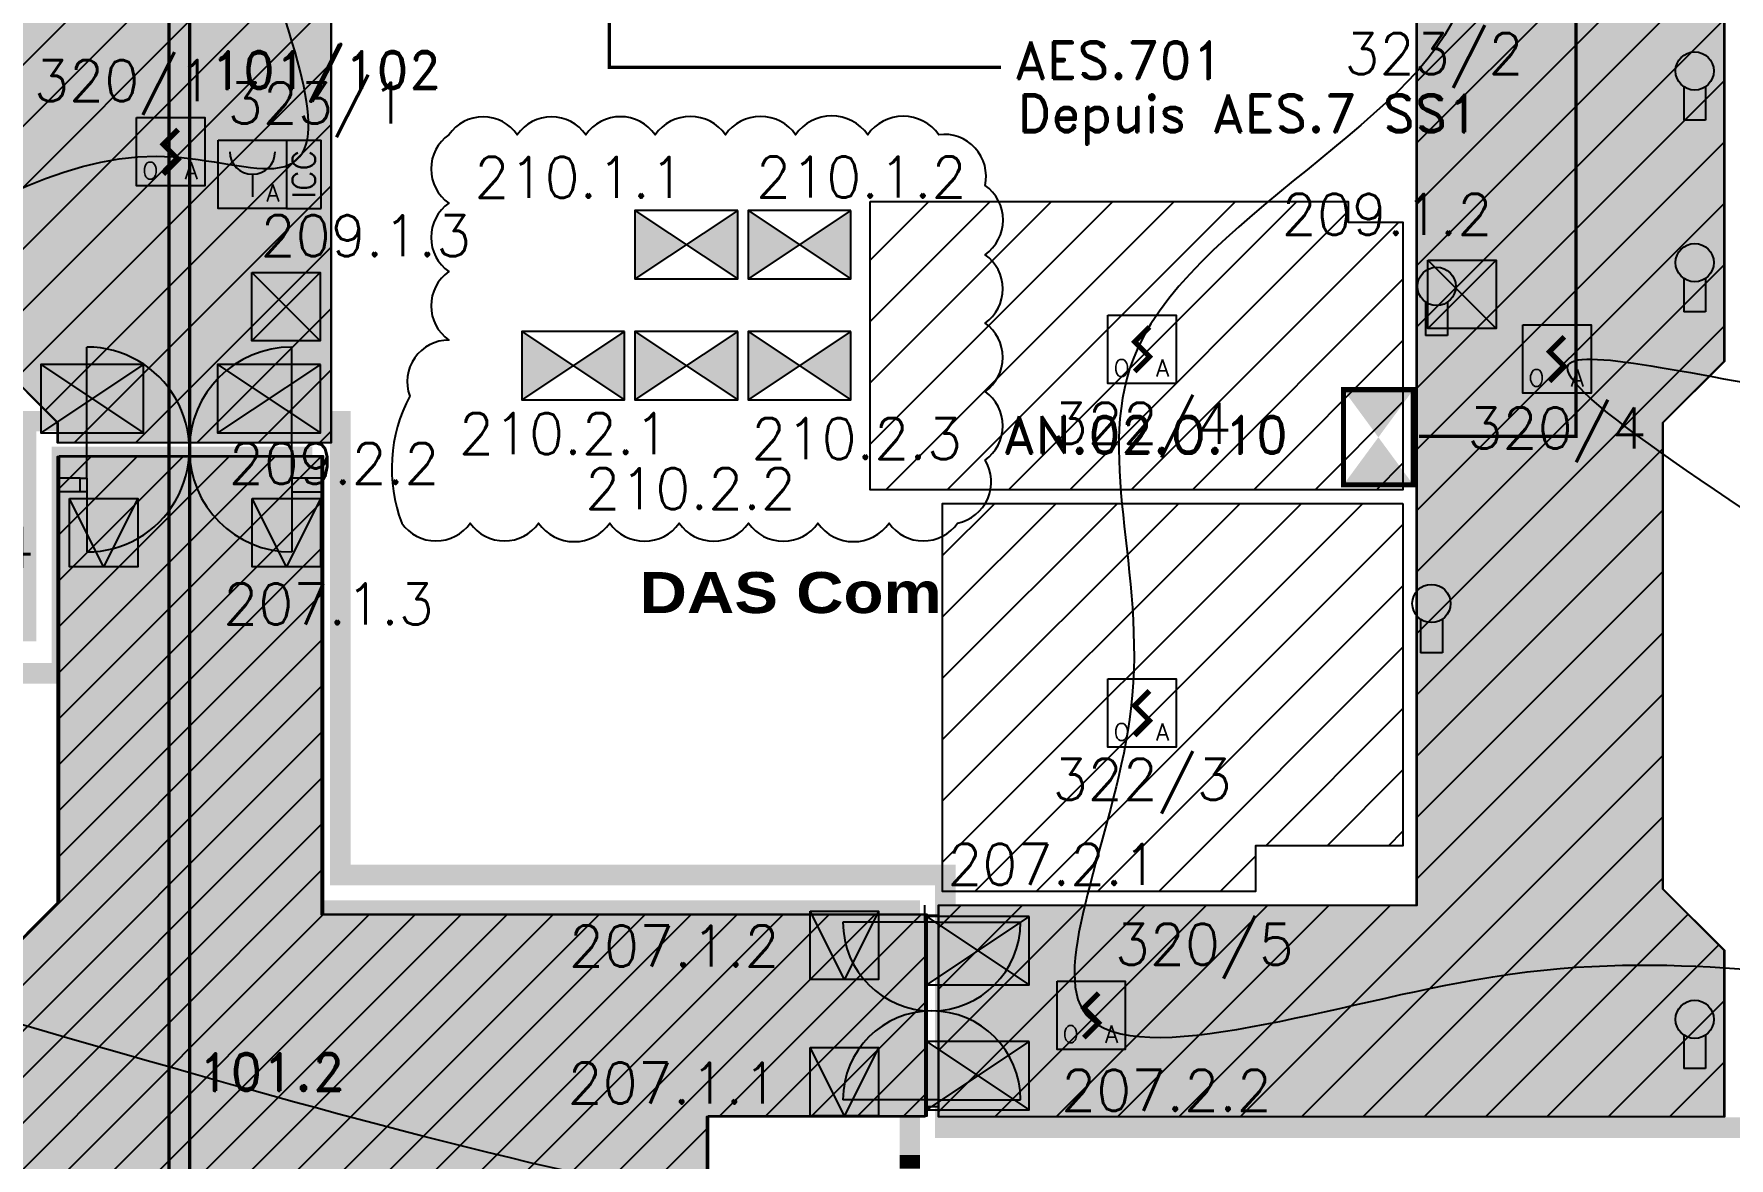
# Model space of a CAD drawing. Header units: millimetres. Extents: x 107 to 210, y 0 to 81.
# Drawn here: x 155.27 to 167.68, y 52.9 to 61.13 of the extents above; entities that cross this region are included whole.
import ezdxf
from ezdxf.enums import TextEntityAlignment as Align

# ---------------------------------------------------------------- set-up
doc = ezdxf.new("R2010")
doc.units = ezdxf.units.MM
doc.linetypes.add('CACHE2', pattern=[4.762499999999999, 3.175, -1.5875])
doc.linetypes.add('SLD', pattern=[0])
for name, color, linetype in [('ATEIS MISE EN SECURITE', 7, 'Continuous'), ('ATEIS ZONES MES', 7, 'Continuous'), ('JCC-ADRESSAGE', 6, 'Continuous'), ('JCC-ALARME GENERALE SELECTIVE', 3, 'Continuous'), ('JCC-CCF', 6, 'Continuous'), ('JCC-DECLENCHEUR MANUEL AVEC ISOLATEUR', 5, 'Continuous'), ('JCC-FILERIE SDI', 6, 'Continuous'), ('JCC-INDICATEUR ACTION', 1, 'Continuous'), ('JCC-OPTIQUE_A', 1, 'Continuous'), ('JCC-VENTOUSE_PCF', 1, 'Continuous'), ('JCC-ZONING ZDA-ZDM', 5, 'Continuous'), ('PORTES', 8, 'Continuous')]:
    doc.layers.add(name, color=color, linetype=linetype)
doc.styles.add('ARIAL', font='')
doc.styles.add('HELVL', font='ROMAND.SHX')
doc.styles.get("Standard").update_dxf_attribs({"font": 'romans.shx'})
doc.styles.add('TEXTE', font='romans.shx')
doc.styles.get('ARIAL').set_extended_font_data('Arial Black')
pattern_1 = [(45, (143.0897827529831, 5.6987882956156), (-0.2245064030267288, 0.2245064030267289), [])]
pattern_2 = [(0, (143.0897827529831, 5.6987882956156), (0.079375, 0.15875), [0, -0.15875])]

# ---------------------------------------------------------------- blocks, each defined once
blk = doc.blocks.new('indicateur action')
at = {"layer": 'JCC-INDICATEUR ACTION'}
blk.add_hatch(color=0, dxfattribs=at).paths.add_polyline_path([(0.8030127013912307, -0.0464669295174307, -0.3153438562594669), (-0.8030127013912235, -0.04646692951743026), (-0.8030127013912236, -2.50000000000001), (0.803012701391231, -2.500000000000011)])
at = {"layer": 'JCC-INDICATEUR ACTION', "color": 0}
for p, q in [((-0.8030127013912235, -0.04646692951742981), (-0.8030127013912237, -2.500000000000011)), ((0.8030127013912306, -0.0464669295174307), (0.8030127013912308, -2.500000000000011)), ((0.8030127013912305, -2.500000000000011), (-0.803012701391224, -2.500000000000011))]:
    blk.add_line(p, q, dxfattribs=at)
blk.add_circle((3.800067569315803e-15, 1.100153974300259), 1.39984602569973, dxfattribs=at)
at = {"layer": 'JCC-ADRESSAGE', "style": 'TEXTE'}
blk.add_attdef('ADRESSE', text='', height=3, dxfattribs=at).set_placement((3.552713678800501e-15, 4.999999999999989), align=Align.MIDDLE)
blk = doc.blocks.new('déclencheur manuel avec isolateur')
at = {"layer": 'JCC-DECLENCHEUR MANUEL AVEC ISOLATEUR', "color": 0}
for p, q in [((2.499999999999996, 2.499999999999996), (5.018215026867448, 2.499999999999996)), ((5.018215026867448, -2.500000000000004), (5.018215026867448, 2.499999999999996)), ((-3.552713678800501e-15, -3.552713678800501e-15), (-3.552713678800501e-15, -1.65819100732848)), ((2.499999999999996, -2.500000000000004), (5.018215026867448, -2.500000000000004))]:
    blk.add_line(p, q, dxfattribs=at)
blk.add_lwpolyline([(-2.500000000000004, 2.499999999999996), (2.499999999999996, 2.499999999999996), (2.499999999999996, -2.500000000000004), (-2.500000000000004, -2.500000000000004)], close=True, dxfattribs=at)
blk.add_arc((-3.552713678800501e-15, 1.658191007328472), 1.658191007328476, 180, 0, dxfattribs=at)
at = {"layer": 'JCC-ADRESSAGE', "style": 'TEXTE'}
blk.add_attdef('ADRESSE', text='', height=3, dxfattribs=at).set_placement((-3.552713678800501e-15, 4.999999999999996), align=Align.MIDDLE)
at = {"layer": 'JCC-DECLENCHEUR MANUEL AVEC ISOLATEUR', "color": 0}
blk.add_text('ICC', height=1.6683162539904, rotation=90, dxfattribs=at).set_placement((3.759107513433722, -3.552713678800501e-15), align=Align.MIDDLE_CENTER)
blk.add_text('A', height=1.25, dxfattribs=at).set_placement((1.499999999999996, -2.000000000000004), align=Align.CENTER)
blk = doc.blocks.new('alarme générale selective')
at = {"layer": 'JCC-ALARME GENERALE SELECTIVE', "color": 0}
for p, q in [((2.499999999999996, -2.500000000000004), (-2.500000000000004, 2.499999999999996)), ((-2.500000000000004, -2.500000000000004), (2.499999999999996, 2.499999999999996))]:
    blk.add_line(p, q, dxfattribs=at)
blk.add_lwpolyline([(-2.500000000000004, 2.499999999999996), (2.499999999999996, 2.499999999999996), (2.499999999999996, -2.500000000000004), (-2.500000000000004, -2.500000000000004)], close=True, dxfattribs=at)
at = {"layer": 'JCC-ADRESSAGE', "style": 'TEXTE'}
blk.add_attdef('ADRESSE', text='', height=3, dxfattribs=at).set_placement((-3.552713678800501e-15, 4.999999999999996), align=Align.MIDDLE)
blk = doc.blocks.new('optique_a')
at = {"layer": 'JCC-OPTIQUE_A', "color": 0}
blk.add_lwpolyline([(-2.500000000000004, 2.499999999999996), (2.499999999999996, 2.499999999999996), (2.499999999999996, -2.500000000000004), (-2.500000000000004, -2.500000000000004)], close=True, dxfattribs=at)
at = {"layer": 'JCC-OPTIQUE_A', "color": 0, "const_width": 0.3847028156401553}
blk.add_lwpolyline([(0.5440519393614025, 1.632155818084282), (-0.5440519393614309, 0.5440519393614258), (0.5440519393614238, -0.5440519393614325), (-0.5440519393614309, -1.632155818084268)], dxfattribs=at)
at = {"layer": 'JCC-ADRESSAGE', "style": 'TEXTE'}
blk.add_attdef('ADRESSE', text='', height=3, dxfattribs=at).set_placement((-3.552713678800501e-15, 4.999999999999996), align=Align.MIDDLE)
at = {"layer": 'JCC-OPTIQUE_A', "color": 0}
for s, p in [('O', (-1.500000000000004, -2.000000000000004)), ('A', (1.499999999999996, -2.000000000000004))]:
    blk.add_text(s, height=1.25, dxfattribs=at).set_placement(p, align=Align.CENTER)
blk = doc.blocks.new('ventouse PCF')
at = {"layer": 'JCC-VENTOUSE_PCF'}
blk.add_hatch(color=0, dxfattribs=at).paths.add_polyline_path([(-3.532460271756277e-15, -2.500000000000004), (2.499999999999996, 2.499999999999996), (-2.500000000000004, 2.499999999999996)])
at = {"layer": 'JCC-VENTOUSE_PCF', "color": 0}
for p, q in [((-3.552713678800501e-15, -2.500000000000004), (-2.500000000000004, 2.499999999999996)), ((2.499999999999996, 2.499999999999996), (-3.552713678800501e-15, -2.500000000000004))]:
    blk.add_line(p, q, dxfattribs=at)
blk.add_lwpolyline([(-2.500000000000004, 2.499999999999996), (2.499999999999996, 2.499999999999996), (2.499999999999996, -2.500000000000004), (-2.500000000000004, -2.500000000000004)], close=True, dxfattribs=at)
at = {"layer": 'JCC-ADRESSAGE', "style": 'TEXTE'}
blk.add_attdef('ADRESSE', text='', height=3, dxfattribs=at).set_placement((-3.552713678800501e-15, 4.999999999999996), align=Align.MIDDLE)
blk = doc.blocks.new('clapet coupe feu_Réarm élect')
at = {"layer": 'JCC-CCF'}
h = blk.add_hatch(color=0, dxfattribs=at)
h.paths.add_polyline_path([(-3.762705020045077, 2.499999999999997), (-3.762705020045077, -2.500000000000003), (-3.552713678800501e-15, -2.664528384765027e-15)])
h.paths.add_polyline_path([(3.76270502004507, 2.499999999999997), (-3.552713678800501e-15, -2.664528384765027e-15), (3.76270502004507, -2.500000000000002)])
at = {"layer": 'JCC-CCF', "color": 0}
for p, q in [((3.76270502004507, 2.499999999999997), (-3.762705020045077, -2.500000000000003)), ((-3.762705020045077, 2.499999999999997), (3.76270502004507, -2.500000000000003))]:
    blk.add_line(p, q, dxfattribs=at)
blk.add_lwpolyline([(3.76270502004507, 2.499999999999997), (-3.762705020045077, 2.499999999999997), (-3.762705020045077, -2.500000000000003), (3.76270502004507, -2.500000000000003)], close=True, dxfattribs=at)
at = {"layer": 'JCC-ADRESSAGE', "style": 'TEXTE'}
blk.add_attdef('ADRESSE', text='', height=3, dxfattribs=at).set_placement((-3.552713678800501e-15, 4.999999999999996), align=Align.MIDDLE)
blk = doc.blocks.new("VOLETS D'AMENEE D'AIR DESENFUMAGE")
at = {"color": 3, "linetype": 'SLD', "const_width": 0.3729532922600144}
blk.add_lwpolyline([(0, 5.124033840068677), (0, 0), (6.972968962860435, 0), (6.972968962860435, 5.124033840068677)], close=True, dxfattribs=at)
at = {"color": 3, "linetype": 'SLD'}
blk.add_solid([(1.13686837721616e-13, 5.124033840068577), (1.13686837721616e-13, 0), (6.972968962860975, 0), (6.972968962860975, 5.124033840068577)], dxfattribs=at)

msp = doc.modelspace()

# ---------------------------------------------------------------- hatches: boundary and pattern name
at = {"layer": 'ATEIS ZONES MES'}
h = msp.add_hatch(dxfattribs=at)
h.set_pattern_fill('DOTS', color=5, scale=0.1, style=0)
h.set_pattern_definition(pattern_2)
edge = h.paths.add_edge_path()
edge.add_line((167.6293019678575, 72.18225126282603), (167.6293214431465, 70.84881273851586))
edge.add_line((167.6293214431465, 70.84881273851586), (167.598997744981, 70.84881229561562))
edge.add_line((167.598997744981, 70.84881229561562), (167.1990029671635, 70.44881129561561))
edge.add_line((167.1990029671635, 70.44881129561561), (167.1990029671636, 69.97907529561563))
edge.add_line((167.1990029671636, 69.97907529561563), (167.1990029671635, 68.91832672706973))
edge.add_line((167.1990029671635, 68.91832672706973), (167.5506351678989, 68.56668852633426))
edge.add_line((167.5506351678989, 68.56668852633426), (167.6490039671635, 68.56668852633426))
edge.add_line((167.6490039671635, 68.56668852633426), (167.6490039671635, 65.83092606489693))
edge.add_line((167.6490039671635, 65.83092606489693), (167.5506351678989, 65.83092606489693))
edge.add_line((167.5506351678989, 65.83092606489693), (167.1876291209128, 65.47315430230299))
edge.add_line((167.1876291209128, 65.47315430230299), (167.1928695007151, 64.32904129561561))
edge.add_line((167.1928695007151, 64.32904129561561), (167.1928695007151, 61.79933229561559))
edge.add_line((167.1928695007151, 61.79933229561559), (167.6428705007151, 61.3490952956156))
edge.add_line((167.6428705007151, 61.3490952956156), (167.642870500716, 58.72898986416149))
edge.add_line((167.642870500716, 58.72898986416149), (167.1928695007151, 58.27898986416149))
edge.add_line((167.1928695007151, 58.27898986416149), (167.1928695007151, 54.86855772706971))
edge.add_line((167.1928695007151, 54.86855772706971), (167.6428705007151, 54.4185837270697))
edge.add_line((167.6428705007151, 54.4185837270697), (167.6428705007154, 53.19879629561559))
edge.add_line((167.6428705007154, 53.19879629561559), (161.8928585007151, 53.19879629561559))
edge.add_line((161.8928585007151, 53.19879629561559), (161.8928585007151, 54.74877629561561))
edge.add_line((161.8928585007151, 54.74877629561561), (165.3928305007151, 54.74877629561563))
edge.add_line((165.3928305007151, 54.74877629561563), (165.3931315007151, 57.46679729561561))
edge.add_line((165.3931315007151, 57.46679729561561), (165.3928305007151, 60.16141070751237))
edge.add_line((165.3928305007151, 60.16141070751237), (165.3931315007151, 67.4487732956156))
edge.add_line((165.3931315007151, 67.4487732956156), (157.4431515007151, 67.4487732956156))
edge.add_line((157.4431515007151, 67.4487732956156), (157.4431535007151, 60.3487742956156))
edge.add_line((157.4431535007151, 60.3487742956156), (157.4431535007151, 58.13359565188933))
edge.add_line((157.4431535007151, 58.13359565188933), (157.1576889318841, 58.13359565188933))
edge.add_line((157.1576889318841, 58.13359565188933), (155.5255102163, 58.13359565188932))
edge.add_line((155.5255102163, 58.13359565188932), (155.4933285007151, 58.13359565188932))
edge.add_line((155.4933285007151, 58.13359565188932), (155.4433315007151, 58.13359565188932))
edge.add_line((155.4433315007151, 58.13359565188932), (155.4432626882786, 58.27892167644509))
edge.add_line((155.4432626882786, 58.27892167644509), (154.9933305007151, 58.7288528641615))
edge.add_line((154.9933305007151, 58.7288528641615), (154.9934676608693, 61.26885571966304))
edge.add_line((154.9934676608693, 61.26885571966304), (155.4433315007151, 61.7188567270697))
edge.add_line((155.4433315007151, 61.7188567270697), (155.4433315007151, 65.37904486416149))
edge.add_line((155.4433315007151, 65.37904486416149), (154.9933305007151, 65.82904586416149))
edge.add_line((154.9933305007151, 65.82904586416149), (154.9933305007151, 67.24880629561561))
edge.add_line((154.9933305007151, 67.24880629561561), (151.5931475007151, 67.2488062956156))
edge.add_line((151.5931475007151, 67.2488062956156), (151.5931475007151, 67.2988062956156))
edge.add_line((151.5931475007151, 67.2988062956156), (151.4431475007151, 67.2988057956156))
edge.add_line((151.4431475007151, 67.2988057956156), (151.4431475007151, 68.9487962956156))
edge.add_line((151.4431475007151, 68.9487962956156), (151.5931475007151, 68.9487962956156))
edge.add_line((151.5931475007151, 68.9487962956156), (151.5931475007151, 69.1987962956156))
edge.add_line((151.5931475007151, 69.1987962956156), (152.6942710456305, 69.19879629561561))
edge.add_line((152.6942710456305, 69.19879629561561), (152.9597064371281, 69.46422755815499))
edge.add_line((152.9597064371281, 69.46422755815499), (152.9596974342522, 69.635228762064))
edge.add_line((152.9596974342522, 69.635228762064), (154.2931440624956, 69.635228762064))
edge.add_line((154.2931440624956, 69.635228762064), (154.2931440624956, 69.59879562268854))
edge.add_line((154.2931440624956, 69.59879562268854), (154.6931505007151, 69.1987962956156))
edge.add_line((154.6931505007151, 69.1987962956156), (156.26456248385, 69.19879629561561))
edge.add_line((156.26456248385, 69.19879629561561), (156.5299978753476, 69.46422755815499))
edge.add_line((156.5299978753476, 69.46422755815499), (156.5299969717241, 69.63462676206402))
edge.add_line((156.5299969717241, 69.63462676206402), (159.3565920280334, 69.63461179911923))
edge.add_line((159.3565920280334, 69.63461179911923), (159.3565911260825, 69.46422755815499))
edge.add_line((159.3565911260825, 69.46422755815499), (159.6220265175802, 69.1987962956156))
edge.add_line((159.6220265175802, 69.1987962956156), (163.46426148385, 69.1987962956156))
edge.add_line((163.46426148385, 69.1987962956156), (163.7296968753477, 69.46422755815499))
edge.add_line((163.7296968753477, 69.46422755815499), (163.7296968753477, 69.63462676206402))
edge.add_line((163.7296968753477, 69.63462676206402), (165.2431394979861, 69.63461361474498))
edge.add_line((165.2431394979861, 69.63461361474498), (165.2431394979861, 73.5488092956156))
edge.add_line((165.2431394979861, 73.5488092956156), (165.2931685007151, 73.5488092956156))
edge.add_line((165.2931685007151, 73.5488092956156), (165.2931725007151, 73.6988112956156))
edge.add_line((165.2931725007151, 73.6988112956156), (166.9431665007151, 73.6988112956156))
edge.add_line((166.9431665007151, 73.6988112956156), (166.9431665007151, 73.5488092956156))
edge.add_line((166.9431665007151, 73.5488092956156), (167.1931705007151, 73.5488092956156))
edge.add_line((167.1931705007151, 73.5488092956156), (167.1931705007151, 72.44768575070019))
edge.add_line((167.1931705007151, 72.44768575070019), (167.4586017632545, 72.18225035920253))
edge.add_line((167.4586017632545, 72.18225035920253), (167.6293019678707, 72.1822503592025))
h = msp.add_hatch(dxfattribs=at)
h.set_pattern_fill('DOTS', color=5, scale=0.1, style=0)
h.set_pattern_definition(pattern_2)
h.paths.add_polyline_path([(158.2040822387001, 48.08693023134605), (158.2040822387001, 31.25260723134591), (160.2040822387004, 31.25260723134603), (160.2040822387001, 32.47234066280015), (159.7540812387001, 32.92234166280015), (159.7540812387001, 36.68280579989192), (160.204082238701, 37.13280679989193), (160.2040822387001, 39.67240966280017), (159.7540812387001, 40.12234166280017), (159.7540812387001, 43.88284879989193), (160.2040822387002, 44.33284979989193), (160.2040822387001, 46.87241066280017), (159.7540812387001, 47.32238466280017), (159.7540812387001, 51.08250979989194), (160.2040822387007, 51.53251079989193), (160.2040822387001, 53.20227223134605), (161.8041092387007, 53.20227223134605), (161.8041092387007, 54.68225223134606), (157.3841065099362, 54.68225223134606), (157.3841065099362, 58.03707158761986), (155.4542812387001, 58.03707158761986), (155.4542812387001, 54.77200766280015), (155.0042802387001, 54.32203366280015), (155.0042802387001, 52.70227223134605), (150.2740822387001, 52.70226823134605), (150.2740822387001, 52.82727223134605), (148.4792802387001, 52.82727223134605), (148.4791392387001, 51.48250779989192), (148.9291402387001, 51.03250679989192), (148.9291402387001, 47.32236966280018), (148.4791392387001, 46.87239566280019), (148.4791392387001, 44.33263179989194), (148.9291402387001, 43.88263079989193), (148.9291402387001, 40.12239166280018), (148.4791392387001, 39.67241666280018), (148.4791392387001, 37.13287179989193), (148.9291402387001, 36.68287079989193), (148.9291402387001, 32.92239466280014), (148.4791392386998, 32.47239366280014), (148.4791392387001, 31.25263323134617), (148.7640832387001, 31.25263323134615), (148.7640832387001, 30.63279138341917), (150.5040832387001, 30.63279138341917), (150.5040832387001, 31.50227723134605), (151.6037162387001, 31.50227723134605), (151.6037162387001, 33.10251923134605), (150.5040802387001, 33.10251923134605), (150.5040802387001, 50.82161423134605), (151.6640802387001, 50.82161423134605), (151.6640802387001, 50.22161623134606), (150.6040792387001, 50.22161623134605), (150.6040792387001, 48.08693023134605)])
at = {"layer": 'JCC-ZONING ZDA-ZDM'}
h = msp.add_hatch(dxfattribs=at)
h.set_pattern_fill('ANSI31', color=6, scale=0.1, style=0)
h.set_pattern_definition(pattern_1)
edge = h.paths.add_edge_path()
edge.add_line((167.6259452201255, 72.18225126282603), (167.6259646954146, 70.84881273851586))
edge.add_line((167.6259646954146, 70.84881273851586), (167.5956409972491, 70.84881229561562))
edge.add_line((167.5956409972491, 70.84881229561562), (167.1956462194315, 70.44881129561561))
edge.add_line((167.1956462194315, 70.44881129561561), (167.1956462194316, 69.97907529561563))
edge.add_line((167.1956462194316, 69.97907529561563), (167.1956462194315, 68.91832672706973))
edge.add_line((167.1956462194315, 68.91832672706973), (167.5472784201669, 68.56668852633426))
edge.add_line((167.5472784201669, 68.56668852633426), (167.6456472194315, 68.56668852633426))
edge.add_line((167.6456472194315, 68.56668852633426), (167.6456472194315, 65.83092606489693))
edge.add_line((167.6456472194315, 65.83092606489693), (167.5472784201669, 65.83092606489693))
edge.add_line((167.5472784201669, 65.83092606489693), (167.1842723731809, 65.47315430230299))
edge.add_line((167.1842723731809, 65.47315430230299), (167.1895127529831, 64.32904129561561))
edge.add_line((167.1895127529831, 64.32904129561561), (167.1895127529831, 61.79933229561559))
edge.add_line((167.1895127529831, 61.79933229561559), (167.6395137529831, 61.3490952956156))
edge.add_line((167.6395137529831, 61.3490952956156), (167.6395137529841, 58.72898986416149))
edge.add_line((167.6395137529841, 58.72898986416149), (167.1895127529831, 58.27898986416149))
edge.add_line((167.1895127529831, 58.27898986416149), (167.1895127529831, 54.86855772706971))
edge.add_line((167.1895127529831, 54.86855772706971), (167.6395137529831, 54.4185837270697))
edge.add_line((167.6395137529831, 54.4185837270697), (167.6395137529834, 53.19879629561559))
edge.add_line((167.6395137529834, 53.19879629561559), (161.8895017529831, 53.19879629561559))
edge.add_line((161.8895017529831, 53.19879629561559), (161.8895017529831, 54.74877629561561))
edge.add_line((161.8895017529831, 54.74877629561561), (165.3894737529831, 54.74877629561563))
edge.add_line((165.3894737529831, 54.74877629561563), (165.3897747529831, 57.46679729561561))
edge.add_line((165.3897747529831, 57.46679729561561), (165.3894737529831, 60.16141070751237))
edge.add_line((165.3894737529831, 60.16141070751237), (165.3897747529831, 67.4487732956156))
edge.add_line((165.3897747529831, 67.4487732956156), (157.4397947529831, 67.4487732956156))
edge.add_line((157.4397947529831, 67.4487732956156), (157.4397967529831, 60.3487742956156))
edge.add_line((157.4397967529831, 60.3487742956156), (157.4397967529831, 58.13359565188933))
edge.add_line((157.4397967529831, 58.13359565188933), (157.1543321841522, 58.13359565188933))
edge.add_line((157.1543321841522, 58.13359565188933), (155.522153468568, 58.13359565188932))
edge.add_line((155.522153468568, 58.13359565188932), (155.4899717529831, 58.13359565188932))
edge.add_line((155.4899717529831, 58.13359565188932), (155.4399747529831, 58.13359565188932))
edge.add_line((155.4399747529831, 58.13359565188932), (155.4399059405466, 58.27892167644509))
edge.add_line((155.4399059405466, 58.27892167644509), (154.9899737529831, 58.7288528641615))
edge.add_line((154.9899737529831, 58.7288528641615), (154.9901109131374, 61.26885571966304))
edge.add_line((154.9901109131374, 61.26885571966304), (155.4399747529831, 61.7188567270697))
edge.add_line((155.4399747529831, 61.7188567270697), (155.4399747529831, 65.37904486416149))
edge.add_line((155.4399747529831, 65.37904486416149), (154.9899737529831, 65.82904586416149))
edge.add_line((154.9899737529831, 65.82904586416149), (154.9899737529831, 67.24880629561561))
edge.add_line((154.9899737529831, 67.24880629561561), (151.5897907529831, 67.2488062956156))
edge.add_line((151.5897907529831, 67.2488062956156), (151.5897907529831, 67.2988062956156))
edge.add_line((151.5897907529831, 67.2988062956156), (151.4397907529831, 67.2988057956156))
edge.add_line((151.4397907529831, 67.2988057956156), (151.4397907529831, 68.9487962956156))
edge.add_line((151.4397907529831, 68.9487962956156), (151.5897907529831, 68.9487962956156))
edge.add_line((151.5897907529831, 68.9487962956156), (151.5897907529831, 69.1987962956156))
edge.add_line((151.5897907529831, 69.1987962956156), (152.6909142978985, 69.19879629561561))
edge.add_line((152.6909142978985, 69.19879629561561), (152.9563496893962, 69.46422755815499))
edge.add_line((152.9563496893962, 69.46422755815499), (152.9563406865202, 69.635228762064))
edge.add_line((152.9563406865202, 69.635228762064), (154.2897873147636, 69.635228762064))
edge.add_line((154.2897873147636, 69.635228762064), (154.2897873147636, 69.59879562268854))
edge.add_line((154.2897873147636, 69.59879562268854), (154.6897937529831, 69.1987962956156))
edge.add_line((154.6897937529831, 69.1987962956156), (156.261205736118, 69.19879629561561))
edge.add_line((156.261205736118, 69.19879629561561), (156.5266411276157, 69.46422755815499))
edge.add_line((156.5266411276157, 69.46422755815499), (156.5266402239922, 69.63462676206402))
edge.add_line((156.5266402239922, 69.63462676206402), (159.3532352803015, 69.63461179911923))
edge.add_line((159.3532352803015, 69.63461179911923), (159.3532343783506, 69.46422755815499))
edge.add_line((159.3532343783506, 69.46422755815499), (159.6186697698483, 69.1987962956156))
edge.add_line((159.6186697698483, 69.1987962956156), (163.460904736118, 69.1987962956156))
edge.add_line((163.460904736118, 69.1987962956156), (163.7263401276157, 69.46422755815499))
edge.add_line((163.7263401276157, 69.46422755815499), (163.7263401276157, 69.63462676206402))
edge.add_line((163.7263401276157, 69.63462676206402), (165.2397827502541, 69.63461361474498))
edge.add_line((165.2397827502541, 69.63461361474498), (165.2397827502541, 73.5488092956156))
edge.add_line((165.2397827502541, 73.5488092956156), (165.2898117529831, 73.5488092956156))
edge.add_line((165.2898117529831, 73.5488092956156), (165.2898157529831, 73.6988112956156))
edge.add_line((165.2898157529831, 73.6988112956156), (166.9398097529831, 73.6988112956156))
edge.add_line((166.9398097529831, 73.6988112956156), (166.9398097529831, 73.5488092956156))
edge.add_line((166.9398097529831, 73.5488092956156), (167.1898137529831, 73.5488092956156))
edge.add_line((167.1898137529831, 73.5488092956156), (167.1898137529831, 72.44768575070019))
edge.add_line((167.1898137529831, 72.44768575070019), (167.4552450155225, 72.18225035920253))
edge.add_line((167.4552450155225, 72.18225035920253), (167.6259452201387, 72.1822503592025))
h = msp.add_hatch(dxfattribs=at)
h.set_pattern_fill('ANSI31', color=3, scale=0.1, style=0)
h.set_pattern_definition(pattern_1)
h.paths.add_polyline_path([(161.3898027529831, 59.89881229561563), (164.8897857529831, 59.89881229561563), (164.8897857529831, 59.74877629561563), (165.2897737529831, 59.74877629561563), (165.2897737529831, 57.7887392956156), (161.3898027529831, 57.7887392956156)])
h = msp.add_hatch(dxfattribs=at)
h.set_pattern_fill('ANSI31', color=56, scale=0.075, style=0)
h.set_pattern_definition([(45, (143.0897827529831, 5.6987882956156), (-0.1683798022700466, 0.1683798022700466), [])])
h.paths.add_polyline_path([(158.1897757529831, 48.0834542956156), (158.1897757529831, 31.24913129561546), (160.1897757529835, 31.24913129561558), (160.1897757529831, 32.4688647270697), (159.7397747529831, 32.9188657270697), (159.7397747529831, 36.67932986416147), (160.189775752984, 37.12933086416148), (160.1897757529831, 39.66893372706972), (159.7397747529831, 40.11886572706972), (159.7397747529831, 43.87937286416148), (160.1897757529832, 44.32937386416148), (160.1897757529831, 46.86893472706972), (159.7397747529831, 47.31890872706972), (159.7397747529831, 51.0790338641615), (160.1897757529837, 51.52903486416148), (160.1897757529831, 53.1987962956156), (161.7898027529837, 53.1987962956156), (161.7898027529837, 54.67877629561561), (157.3698000242192, 54.67877629561561), (157.3698000242192, 58.03359565188941), (155.4399747529831, 58.03359565188941), (155.4399747529831, 54.7685317270697), (154.9899737529831, 54.3185577270697), (154.9899737529831, 52.6987962956156), (150.2597757529831, 52.6987922956156), (150.2597757529831, 52.8237962956156), (148.4649737529831, 52.8237962956156), (148.4648327529831, 51.47903186416147), (148.9148337529831, 51.02903086416147), (148.9148337529831, 47.31889372706974), (148.4648327529831, 46.86891972706974), (148.4648327529831, 44.32915586416149), (148.9148337529831, 43.87915486416149), (148.9148337529831, 40.11891572706973), (148.4648327529831, 39.66894072706973), (148.4648327529831, 37.12939586416148), (148.9148337529831, 36.67939486416148), (148.9148337529831, 32.91891872706969), (148.4648327529828, 32.46891772706969), (148.4648327529831, 31.24915729561572), (148.7497767529831, 31.2491572956157), (148.7497767529831, 30.62931544768873), (150.4897767529831, 30.62931544768873), (150.4897767529831, 31.4988012956156), (151.5894097529831, 31.4988012956156), (151.5894097529831, 33.0990432956156), (150.4897737529831, 33.0990432956156), (150.4897737529831, 50.8181382956156), (151.6497737529831, 50.8181382956156), (151.6497737529831, 50.21814029561561), (150.5897727529831, 50.2181402956156), (150.5897727529831, 48.0834542956156)])
h = msp.add_hatch(dxfattribs=at)
h.set_pattern_fill('ANSI31', color=3, scale=0.1, style=0)
h.set_pattern_definition(pattern_1)
edge = h.paths.add_edge_path()
edge.add_line((165.2897737529831, 57.68874429561559), (165.2897737529831, 55.18260629561563))
edge.add_line((165.2897737529831, 55.18260629561563), (164.2102547529831, 55.18260629561563))
edge.add_line((164.2102547529831, 55.18260629561563), (164.2102547529831, 54.8487742956156))
edge.add_line((164.2102547529831, 54.8487742956156), (161.9198027529831, 54.84877429561563))
edge.add_line((161.9198027529831, 54.84877429561563), (161.9198027529831, 57.6887742956156))
edge.add_line((161.9198027529831, 57.6887742956156), (165.2897737529831, 57.6887742956156))

# ---------------------------------------------------------------- linework, layer by layer
at = {"layer": 'ATEIS MISE EN SECURITE', "color": 3, "const_width": 0.025}
for points in [[(164.7338921195641, 67.44426557170044), (164.7338921195641, 68.27285686049689), (166.5563819348153, 68.27285686049689), (166.5563819348153, 58.18047698123112), (165.4063112869907, 58.18047698123112)], [(156.8857634622048, 61.40911335589632), (156.4065401826385, 61.40911335589632), (156.4065401826385, 50.37485461576495), (159.3802030821394, 50.37485461576495), (159.3802030821394, 37.65722885478928), (158.1883147392112, 37.65722885478928)]]:
    msp.add_lwpolyline(points, dxfattribs=at)
at = {"layer": 'ATEIS MISE EN SECURITE', "color": 6, "const_width": 0.025}
msp.add_lwpolyline([(152.4597784558348, 52.23758425913996), (152.4597784558348, 51.63199357453433), (156.2552264680053, 51.63199357453433), (156.2552264680053, 67.92424272309859)], dxfattribs=at)
at = {"layer": 'ATEIS MISE EN SECURITE', "color": 5, "linetype": 'CACHE2', "ltscale": 0.1, "const_width": 0.025}
msp.add_lwpolyline([(157.4657931894812, 61.30398152096504), (159.479507128858, 61.30398152096504), (159.479507128858, 60.8817704376429), (162.3472512086387, 60.8817704376429)], dxfattribs=at)
at = {"layer": 'ATEIS ZONES MES', "color": 5}
for points in [[(157.4431515007151, 67.4487732956156), (157.4431535007151, 60.3487742956156), (157.4431535007151, 58.13359565188933), (157.1576889318841, 58.13359565188933), (155.5255102163, 58.13359565188932), (155.4933285007151, 58.13359565188932), (155.4433315007151, 58.13359565188932), (155.4432626882786, 58.27892167644509), (154.9933305007151, 58.7288528641615)], [(167.6428705007151, 61.3490952956156), (167.642870500716, 58.72898986416149), (167.1928695007151, 58.27898986416149), (167.1928695007151, 54.86855772706971), (167.6428705007151, 54.4185837270697), (167.6428705007154, 53.19879629561559), (161.8928585007151, 53.19879629561559), (161.8928585007151, 54.74877629561561), (165.3928305007151, 54.74877629561563), (165.3931315007151, 57.46679729561561), (165.3928305007151, 60.16141070751237), (165.3931315007151, 67.4487732956156)], [(155.0042802387001, 52.70227223134605), (155.0042802387001, 54.32203366280015), (155.4542812387001, 54.77200766280015), (155.4542812387001, 58.03707158761986), (157.3841065099362, 58.03707158761986), (157.3841065099362, 54.68225223134606), (161.8041092387007, 54.68225223134606), (161.8041092387007, 53.20227223134605), (160.2040822387001, 53.20227223134605), (160.2040822387007, 51.53251079989193)]]:
    msp.add_lwpolyline(points, dxfattribs=at)
at = {"layer": 'JCC-CCF'}
msp.add_lwpolyline([(157.9594662705891, 57.54468926721114, 0.52056705), (158.4607677197037, 57.54468926721114, 0.52056705), (158.962068696409, 57.54468926721114, 0.52056705), (159.4829009658915, 57.54468926721114, 0.52056705), (159.9907126884621, 57.54468926721114, 0.52056705), (160.4985244110327, 57.54468926721114, 0.52056705), (161.0063361336034, 57.54468926721114, 0.52056705), (161.5271684030859, 57.54468926721114, 0.52056705), (162.0284693797912, 57.54468926721114, 0.52056705), (162.2302921086101, 58.00668786813561, 0.52056705), (162.2302921086101, 58.50772838473963, 0.52056705), (162.2302921086101, 59.00876914122516, 0.52056705), (162.2302921086101, 59.50980965782918, 0.52056705), (162.2302921086101, 60.01735744024155, 0.52056705), (161.8917512751693, 60.38825767819019, 0.52056705), (161.3709185332774, 60.38825767819019, 0.52056705), (160.8435759903389, 60.38825767819019, 0.52056705), (160.3292539943124, 60.38825767819019, 0.52056705), (159.8149319982858, 60.38825767819019, 0.52056705), (159.3071202757152, 60.38825767819019, 0.52056705), (158.8058188266005, 60.38825767819019, 0.52056705), (158.3045178498952, 60.38825767819019, 0.52056705), (158.3045178498952, 59.88721692170466, 0.52056705), (158.3045178498952, 59.38617640510064, 0.52056705), (158.3045178498952, 58.8851356486151, 0.52056705), (158.0180601489208, 58.4751932551054, 0.2156881059373018)], format="xyb", close=True, dxfattribs=at)
at = {"layer": 'JCC-FILERIE SDI', "color": 4, "start_tangent": (0, -1), "end_tangent": (1, 0)}
msp.add_spline([(164.1604715658215, 66.43644815492937), (163.9837724723471, 64.6485151932985), (165.7507650369383, 61.53618734946573), (163.3427233285822, 58.81541735075024), (163.2985483514827, 56.18870103668682), (162.9451497570721, 53.98137629934607), (165.8165130819946, 54.20210881287758), (169.4609354501949, 54.18003556152443), (171.2058407299672, 54.44491457776225), (166.5012225785351, 58.70505109398449), (171.1837534451483, 58.61675808857188), (171.2058407299672, 61.42006061244772), (171.1840235923588, 65.6620566602007), (171.0735867608028, 68.6640182472677), (166.456303168625, 68.69282124549056), (171.1830086048759, 72.35698017416492), (169.5706278489403, 72.8205184525811), (163.4965907044272, 72.84259170393425), (159.8079933591274, 72.77637194987479), (156.5149665028546, 72.84480722734192), (156.4266165486555, 68.2094252391289), (152.5392328250626, 72.84480722734192), (152.7601068956365, 65.91380749637554), (152.8481720339983, 61.3118818218954), (152.7598224872611, 58.77345831425739), (156.1612835000686, 60.23029270457818), (157.0226924975454, 60.14199969916558), (156.8459929966091, 64.27382330367885), (158.7234228002182, 65.6202914372339), (157.2214792833004, 66.81224661232969), (157.4202656615936, 68.04834848911895), (160.2916289865161, 66.96675937180174), (160.9984261753374, 67.18749188533326)], degree=3, dxfattribs=at)
at = {"layer": 'JCC-FILERIE SDI', "color": 1, "start_tangent": (0, 1), "end_tangent": (0, -1)}
msp.add_spline([(158.0490745041097, 32.47389316323631), (157.9378774958305, 33.77738516755751), (163.0594558464111, 32.48395328955929), (163.0258479850806, 37.19430967237817), (162.9785298472252, 39.77149548725234), (163.0025366848468, 44.20070823763323), (163.0261955500436, 46.77789405250739), (163.0499558732425, 51.53803245432758), (159.6519947015095, 52.69519374164195), (152.8055759715901, 54.37530149509933), (156.3780963983255, 50.59964787630449), (156.1651645742454, 49.8829590627802), (152.8055759715901, 51.06515431403016), (150.9128496424514, 51.4434568262681), (144.9980807806823, 51.34888119820862), (147.4822836292822, 50.14304208969058), (145.0690577837344, 47.16390970632321), (145.1163180620063, 44.20005536065276), (145.0454131797026, 39.48764980771961), (145.991776344272, 36.93410785011352), (145.991776344272, 32.41812156052633), (148.3340247793057, 32.58362876039003), (152.8055902327551, 32.4417654177944), (152.0248407544105, 33.93133160947808), (151.9538633438965, 35.5627611437574), (149.7772285950874, 37.76164464538081), (152.3797269920567, 39.96052794801704), (152.1431363027798, 43.79084098391977), (152.7337722284325, 46.30522365483954), (149.6580920454476, 47.84207756105937), (150.1312738314632, 50.41926337593353), (151.2432502747954, 49.92274137836804), (152.5135247153722, 48.8824094697137), (153.7099734507542, 47.43291752193741), (156.361576473235, 46.7100767988199), (159.0225382955443, 50.45265112595609), (159.0515819585739, 48.65142441652276), (155.8331112766141, 43.06600824456179), (158.8861752892913, 41.47513230023065), (159.051788975516, 38.66150731571418), (158.9247401468101, 36.16057407487185)], degree=3, dxfattribs=at)
at = {"layer": 'JCC-ZONING ZDA-ZDM', "color": 31, "const_width": 0.15}
msp.add_lwpolyline([(161.9394517425409, 53.1987962956156), (161.9394517425409, 54.9687762956156), (157.5098017529831, 54.9687762956156), (157.5097967529831, 58.29152882233051), (155.2096070768997, 58.2915288223305), (155.2096070768997, 56.75450652582538), (150.3147727529831, 56.75450652582544), (150.3147727529831, 67.24880629561561), (151.339784752959, 67.24880132583034), (151.3397927529831, 68.9987952956156), (150.6397907529831, 68.9987952956156), (150.6397907529831, 76.1982772956156), (165.2397827529831, 76.1988032956156), (165.2398167529831, 73.7988092956156), (166.9898087529831, 73.7988092956156), (166.9898087529831, 74.5488092956156), (174.1198307529831, 74.5488092956156), (174.1198307529831, 53.1187422956156), (161.9394517425409, 53.11874229561553), (161.9394517425409, 53.1987962956156)], dxfattribs=at)
at = {"layer": 'JCC-ZONING ZDA-ZDM', "color": 6}
for points in [[(157.4397947529831, 67.4487732956156), (157.4397967529831, 60.3487742956156), (157.4397967529831, 58.13359565188933), (157.1543321841522, 58.13359565188933), (155.522153468568, 58.13359565188932), (155.4899717529831, 58.13359565188932), (155.4399747529831, 58.13359565188932), (155.4399059405466, 58.27892167644509), (154.9899737529831, 58.7288528641615)], [(167.6395137529831, 61.3490952956156), (167.6395137529841, 58.72898986416149), (167.1895127529831, 58.27898986416149), (167.1895127529831, 54.86855772706971), (167.6395137529831, 54.4185837270697), (167.6395137529834, 53.19879629561559), (161.8895017529831, 53.19879629561559), (161.8895017529831, 54.74877629561561), (165.3894737529831, 54.74877629561563), (165.3897747529831, 57.46679729561561), (165.3894737529831, 60.16141070751237), (165.3897747529831, 67.4487732956156)]]:
    msp.add_lwpolyline(points, dxfattribs=at)
at = {"layer": 'JCC-ZONING ZDA-ZDM', "color": 3}
msp.add_lwpolyline([(161.3898027529831, 59.89881229561563), (164.8897857529831, 59.89881229561563), (164.8897857529831, 59.74877629561563), (165.2897737529831, 59.74877629561563), (165.2897737529831, 57.7887392956156), (161.3898027529831, 57.7887392956156), (161.3898027529831, 59.89881229561563)], close=True, dxfattribs=at)
at = {"layer": 'JCC-ZONING ZDA-ZDM', "const_width": 0.15}
for points in [[(161.6792375317572, 52.91879629561561), (161.6792375317572, 54.7087752956156), (157.2298027529831, 54.7087752956156), (157.2298004608243, 58.02904321801227), (155.4710659273187, 58.02904321801227), (155.4710659273187, 56.44557310282466), (150.3147727529831, 56.44557310282466), (150.3147727529831, 52.8987962956156), (141.9397757529831, 52.8987962956156), (141.9397757529831, 38.2987982956156)], [(161.6798003445372, 52.81879629561561), (161.6792375317572, 52.91879629561561)]]:
    msp.add_lwpolyline(points, dxfattribs=at)
at = {"layer": 'JCC-ZONING ZDA-ZDM', "color": 56}
msp.add_lwpolyline([(154.9899737529831, 52.6987962956156), (154.9899737529831, 54.3185577270697), (155.4399747529831, 54.7685317270697), (155.4399747529831, 58.03359565188941), (157.3698000242192, 58.03359565188941), (157.3698000242192, 54.67877629561561), (161.7898027529837, 54.67877629561561), (161.7898027529837, 53.1987962956156), (160.1897757529831, 53.1987962956156), (160.1897757529837, 51.52903486416148)], dxfattribs=at)
at = {"layer": 'JCC-ZONING ZDA-ZDM', "color": 3}
msp.add_lwpolyline([(165.2897737529831, 57.68874429561559), (165.2897737529831, 55.18260629561563), (164.2102547529831, 55.18260629561563), (164.2102547529831, 54.8487742956156), (161.9198027529831, 54.84877429561563), (161.9198027529831, 57.6887742956156), (165.2897737529831, 57.6887742956156)], dxfattribs=at)
at = {"layer": 'PORTES'}
for p, q in [((155.6543321841522, 57.8738765722613), (155.6543321841522, 58.8335956518896)), ((157.1543321841522, 57.87387657226084), (157.1543321841522, 58.83359565188914)), ((155.6043321841529, 57.77387657226094), (155.6043321841529, 57.87387657226085)), ((155.6043321841529, 57.87387657226085), (155.6543321841522, 57.87387657226085)), ((155.6543321841522, 57.87387657226085), (155.6543321841522, 57.77387657226094)), ((157.3697997529831, 57.87387657226084), (157.1543321841522, 57.87387657226084)), ((157.1543321841522, 57.87387657226084), (157.1543321841522, 57.77387657226093)), ((155.6543321841522, 57.77387657226094), (155.6043321841529, 57.77387657226094)), ((155.6543321841522, 57.77387657226094), (155.6543321841522, 57.3335956518896)), ((157.1543321841522, 57.77387657226048), (157.1543321841522, 57.33359565188914)), ((157.1543321841522, 57.77387657226093), (157.3697997529831, 57.77387657226093))]:
    msp.add_line(p, q, dxfattribs=at)
at = {"layer": 'PORTES', "linetype": 'Continuous'}
for p, q in [((155.6043321841529, 57.87387657226084), (155.4399747529831, 57.87387657226084)), ((155.6043321841529, 57.77387657226093), (155.4399747529831, 57.77387657226093)), ((161.7898027529837, 54.62378629561554), (161.7898027529837, 54.74877629561561)), ((161.8898027529831, 54.74877629561561), (161.8898027529831, 54.62378629561554)), ((161.7898027529837, 54.62378629561554), (161.1898027529842, 54.62378629561554)), ((161.7898027529837, 54.67378629561549), (161.8898027529831, 54.67378629561549)), ((161.8898027529831, 54.62378629561554), (161.7898027529837, 54.62378629561554)), ((161.8898027529841, 54.62378629561554), (162.4898027529835, 54.62378629561554)), ((161.7898027529837, 53.32378629561558), (161.1898027529842, 53.32378629561558)), ((161.8898027529831, 53.32378629561536), (161.7898027529837, 53.32378629561536)), ((161.7898027529837, 53.32378629561536), (161.7898027529837, 53.19879629561561)), ((161.7898027529837, 53.2737862956154), (161.8898027529831, 53.2737862956154)), ((161.8898027529841, 53.32378629561558), (162.4898027529835, 53.32378629561558)), ((161.8898027529831, 53.19879629561561), (161.8898027529831, 53.32378629561536))]:
    msp.add_line(p, q, dxfattribs=at)
at = {"layer": 'PORTES'}
for centre, start, end in [((155.6543321841522, 58.0835956518896), 270.0000000000032, 90.00000000000325), ((157.1543321841522, 58.0835956518896), 90, 270)]:
    msp.add_arc(centre, 0.75, start, end, dxfattribs=at)
at = {"layer": 'PORTES', "linetype": 'Continuous'}
for centre, start, end in [((161.8398027529839, 54.62378629561554), 180, 0), ((161.8398027529839, 53.32378629561558), 0, 180)]:
    msp.add_arc(centre, 0.65, start, end, dxfattribs=at)

# ---------------------------------------------------------------- block references
at = {"layer": 'ATEIS MISE EN SECURITE', "linetype": 'Continuous', "xscale": 0.1, "yscale": 0.1, "zscale": 0.1, "rotation": 90}
msp.add_blockref("VOLETS D'AMENEE D'AIR DESENFUMAGE", (165.3659997487786, 57.82455518649589), dxfattribs=at)
at = {"layer": 'JCC-ALARME GENERALE SELECTIVE', "lineweight": 0}
ref = msp.add_blockref('alarme générale selective', (165.7211534962751, 59.22031518316859), dxfattribs=dict(at, xscale=0.1000000000000014, yscale=0.1000000000000014))
ref.add_attrib('ADRESSE', '209.1.2', dxfattribs={"layer": 'JCC-ADRESSAGE', "height": 0.3000000000000173, "style": 'TEXTE'}).set_placement((165.1729990481629, 59.80457188869067), align=Align.MIDDLE)
ref = msp.add_blockref('alarme générale selective', (157.112628084241, 59.12988742563233), dxfattribs=dict(at, xscale=0.1000000000000014, yscale=0.1000000000000014))
ref.add_attrib('ADRESSE', '209.1.3', dxfattribs={"layer": 'JCC-ADRESSAGE', "height": 0.3000000000000173, "style": 'TEXTE'}).set_placement((157.6970350369152, 59.6483730881354), align=Align.MIDDLE)
at = {"layer": 'JCC-CCF', "lineweight": 0}
ref = msp.add_blockref('clapet coupe feu_Réarm élect', (160.0429877973359, 59.58301119550276), dxfattribs=dict(at, xscale=0.09999999999999432, yscale=0.09999999999999432))
ref.add_attrib('ADRESSE', '210.1.1', dxfattribs={"layer": 'JCC-ADRESSAGE', "height": 0.3, "style": 'TEXTE'}).set_placement((159.2620324146682, 60.07625907726572), align=Align.MIDDLE)
ref = msp.add_blockref('clapet coupe feu_Réarm élect', (160.8714142162265, 59.58301119550276), dxfattribs=dict(at, xscale=0.09999999999999432, yscale=0.09999999999999432))
ref.add_attrib('ADRESSE', '210.1.2', dxfattribs={"layer": 'JCC-ADRESSAGE', "height": 0.3, "style": 'TEXTE'}).set_placement((161.3242569175826, 60.07762896235415), align=Align.MIDDLE)
ref = msp.add_blockref('clapet coupe feu_Réarm élect', (159.2145613784452, 58.69829961703344), dxfattribs=dict(at, xscale=0.09999999999999432, yscale=0.09999999999999432))
ref.add_attrib('ADRESSE', '210.2.1', dxfattribs={"layer": 'JCC-ADRESSAGE', "height": 0.3, "style": 'TEXTE'}).set_placement((159.1489349560693, 58.2008355941472), align=Align.MIDDLE)
ref = msp.add_blockref('clapet coupe feu_Réarm élect', (160.0429877973359, 58.69829961703344), dxfattribs=dict(at, xscale=0.09999999999999432, yscale=0.09999999999999432))
ref.add_attrib('ADRESSE', '210.2.2', dxfattribs={"layer": 'JCC-ADRESSAGE', "height": 0.3, "style": 'TEXTE'}).set_placement((160.0738507031198, 57.79710112785587), align=Align.MIDDLE)
ref = msp.add_blockref('clapet coupe feu_Réarm élect', (160.8714142162265, 58.69829961703344), dxfattribs=dict(at, xscale=0.09999999999999432, yscale=0.09999999999999432))
ref.add_attrib('ADRESSE', '210.2.3', dxfattribs={"layer": 'JCC-ADRESSAGE', "height": 0.3, "style": 'TEXTE'}).set_placement((161.2898027529831, 58.1641723915931), align=Align.MIDDLE)
ref = msp.add_blockref('clapet coupe feu_Réarm élect', (155.6929842867447, 58.45590069729198), dxfattribs=dict(at, xscale=0.09999999999999432, yscale=0.09999999999999432))
ref.add_attrib('ADRESSE', '209.2.1', dxfattribs={"layer": 'JCC-ADRESSAGE', "height": 0.3, "style": 'TEXTE'}).set_placement((154.3440125670178, 58.37752368396685), align=Align.MIDDLE)
ref = msp.add_blockref('clapet coupe feu_Réarm élect', (156.9880091503381, 58.45590069729198), dxfattribs=dict(at, xscale=0.09999999999999432, yscale=0.09999999999999432))
ref.add_attrib('ADRESSE', '209.2.2', dxfattribs={"layer": 'JCC-ADRESSAGE', "height": 0.3, "style": 'TEXTE'}).set_placement((157.4640591326515, 57.98124175288594), align=Align.MIDDLE)
ref = msp.add_blockref('clapet coupe feu_Réarm élect', (162.1767260627104, 54.41503419808286), dxfattribs=dict(at, xscale=0.09999999999999432, yscale=0.09999999999999432))
ref.add_attrib('ADRESSE', '207.2.1', dxfattribs={"layer": 'JCC-ADRESSAGE', "height": 0.3, "style": 'TEXTE'}).set_placement((162.7248522760894, 55.04644012961394), align=Align.MIDDLE)
ref = msp.add_blockref('clapet coupe feu_Réarm élect', (162.1767260627104, 53.49872179299994), dxfattribs=dict(at, xscale=0.09999999999999432, yscale=0.09999999999999432))
ref.add_attrib('ADRESSE', '207.2.2', dxfattribs={"layer": 'JCC-ADRESSAGE', "height": 0.3, "style": 'TEXTE'}).set_placement((163.5583789178473, 53.39215340615977), align=Align.MIDDLE)
at = {"layer": 'JCC-DECLENCHEUR MANUEL AVEC ISOLATEUR'}
ref = msp.add_blockref('déclencheur manuel avec isolateur', (165.6422836148282, 61.50126032138888), dxfattribs=dict(at, xscale=0.1000000000000014, yscale=0.1000000000000014))
ref.add_attrib('ADRESSE', '323/2', dxfattribs={"layer": 'JCC-ADRESSAGE', "height": 0.3000000000000013, "style": 'TEXTE'}).set_placement((165.516482551976, 60.96091344470307), align=Align.MIDDLE)
ref = msp.add_blockref('déclencheur manuel avec isolateur', (156.8668285586067, 60.09833295458179), dxfattribs=dict(at, xscale=0.1000000000000014, yscale=0.1000000000000014))
ref.add_attrib('ADRESSE', '323/1', dxfattribs={"layer": 'JCC-ADRESSAGE', "height": 0.3000000000000013, "style": 'TEXTE'}).set_placement((157.3405993898376, 60.59833295458179), align=Align.MIDDLE)
at = {"layer": 'JCC-INDICATEUR ACTION', "lineweight": 0, "xscale": 0.1000000000000014, "yscale": 0.1000000000000014}
for p in [(167.4255971999025, 60.74496688739745), (167.4255971999025, 59.34180113393305), (165.5361743339209, 59.16796392833136), (165.4980585521874, 56.84628384182692), (167.4255971999025, 53.80182754474331)]:
    msp.add_blockref('indicateur action', p, dxfattribs=at)
at = {"layer": 'JCC-OPTIQUE_A', "lineweight": 0}
ref = msp.add_blockref('optique_a', (156.268192924304, 60.26326053252626), dxfattribs=dict(at, xscale=0.09999999999999964, yscale=0.09999999999999964))
ref.add_attrib('ADRESSE', '320/1', dxfattribs={"layer": 'JCC-ADRESSAGE', "height": 0.3000000000000173, "style": 'TEXTE'}).set_placement((155.9225977119117, 60.76326053252629), align=Align.MIDDLE)
ref = msp.add_blockref('optique_a', (163.3796903056792, 58.81765811460748), dxfattribs=dict(at, xscale=0.1000000000000014, yscale=0.1000000000000014))
ref.add_attrib('ADRESSE', '322/4', dxfattribs={"layer": 'JCC-ADRESSAGE', "height": 0.3000000000000173, "style": 'TEXTE'}).set_placement((163.3796903056792, 58.2546238537318), align=Align.MIDDLE)
ref = msp.add_blockref('optique_a', (166.4172500798087, 58.74561933708652), dxfattribs=dict(at, xscale=0.09999999999999964, yscale=0.09999999999999964))
ref.add_attrib('ADRESSE', '320/4', dxfattribs={"layer": 'JCC-ADRESSAGE', "height": 0.3000000000000173, "style": 'TEXTE'}).set_placement((166.4172500798087, 58.21963009995829), align=Align.MIDDLE)
ref = msp.add_blockref('optique_a', (163.3796903056792, 56.15377626795863), dxfattribs=dict(at, xscale=0.1000000000000014, yscale=0.1000000000000014))
ref.add_attrib('ADRESSE', '322/3', dxfattribs={"layer": 'JCC-ADRESSAGE', "height": 0.3000000000000173, "style": 'TEXTE'}).set_placement((163.3796903056792, 55.64758197266394), align=Align.MIDDLE)
ref = msp.add_blockref('optique_a', (163.0071068123989, 53.94082140616214), dxfattribs=dict(at, xscale=0.09999999999999964, yscale=0.09999999999999964))
ref.add_attrib('ADRESSE', '320/5', dxfattribs={"layer": 'JCC-ADRESSAGE', "height": 0.3000000000000173, "style": 'TEXTE'}).set_placement((163.8353988672159, 54.44082140616216), align=Align.MIDDLE)
at = {"layer": 'JCC-VENTOUSE_PCF', "lineweight": 0}
ref = msp.add_blockref('ventouse PCF', (155.7768474393938, 57.47535346029497), dxfattribs=dict(at, xscale=0.1000000000000014, yscale=0.1000000000000014))
ref.add_attrib('ADRESSE', '207.1.4', dxfattribs={"layer": 'JCC-ADRESSAGE', "height": 0.3000000000000173, "style": 'TEXTE'}).set_placement((154.4956587193452, 57.36713210676458), align=Align.MIDDLE)
ref = msp.add_blockref('ventouse PCF', (157.1157518163701, 57.47535346029497), dxfattribs=dict(at, xscale=0.1000000000000014, yscale=0.1000000000000014))
ref.add_attrib('ADRESSE', '207.1.3', dxfattribs={"layer": 'JCC-ADRESSAGE', "height": 0.3000000000000173, "style": 'TEXTE'}).set_placement((157.4233159773849, 56.95359419645815), align=Align.MIDDLE)
ref = msp.add_blockref('ventouse PCF', (161.2002240443697, 54.45454850891994), dxfattribs=dict(at, xscale=0.1000000000000014, yscale=0.1000000000000014))
ref.add_attrib('ADRESSE', '207.1.2', dxfattribs={"layer": 'JCC-ADRESSAGE', "height": 0.3000000000000173, "style": 'TEXTE'}).set_placement((159.9544713316341, 54.44838649156333), align=Align.MIDDLE)
ref = msp.add_blockref('ventouse PCF', (161.2002240443697, 53.45542516953404), dxfattribs=dict(at, xscale=0.1000000000000014, yscale=0.1000000000000014))
ref.add_attrib('ADRESSE', '207.1.1', dxfattribs={"layer": 'JCC-ADRESSAGE', "height": 0.3000000000000173, "style": 'TEXTE'}).set_placement((159.945048182035, 53.44535168945884), align=Align.MIDDLE)

# ---------------------------------------------------------------- texts
at = {"layer": 'ATEIS MISE EN SECURITE', "color": 0, "style": 'HELVL'}
for s, p in [('AES.701', (162.4469230434902, 60.7967793474611)), ('101/102', (156.5607241546159, 60.72389758814509)), ('Depuis AES.7 SS1', (162.4674279175422, 60.40747726717314)), ('AN.02.O.10', (162.3628713030425, 58.0538502497086)), ('101.2', (156.4685529135071, 53.38942394718032))]:
    msp.add_text(s, height=0.27494775, dxfattribs=at).set_placement(p)
at = {"layer": 'JCC-CCF', "lineweight": 0, "insert": (159.701315543388, 57.18625115682078), "char_height": 0.3, "width": 20.85784076821457, "attachment_point": 1, "style": 'ARIAL'}
msp.add_mtext('DAS Com', dxfattribs=at)

doc.saveas('drawing.dxf')
